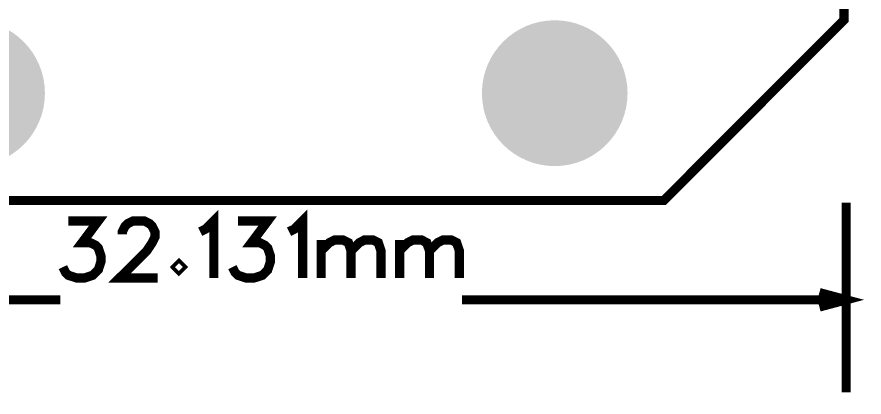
# Model space of a CAD drawing. Header units: millimetres. Extents: x -5.5 to 32.5, y -5.3 to 73.4.
# Drawn here: x 9.23 to 32.49, y -5.33 to 5.09 of the extents above; entities that cross this region are included whole.
import ezdxf

# ---------------------------------------------------------------- set-up
doc = ezdxf.new("R2010")
doc.units = ezdxf.units.MM
for name, color, linetype, true_color in [('Board Outline Layer', 7, 'Continuous', 0xff00ff), ('Document Layer', 7, 'Continuous', 0xffffff), ('Multi-Layer', 7, 'Continuous', 0xc0c0c0)]:
    doc.layers.add(name, color=color, linetype=linetype, true_color=true_color)

msp = doc.modelspace()

# ---------------------------------------------------------------- hatches: boundary and pattern name
at = {"layer": 'Multi-Layer'}
for points in [[(6, 3, 1), (10, 3, 1)], [(22, 3, 1), (26, 3, 1)]]:
    msp.add_hatch(color=256, dxfattribs=at).paths.add_polyline_path(points)

# ---------------------------------------------------------------- linework, layer by layer
at = {"layer": 'Board Outline Layer', "const_width": 0.254}
msp.add_lwpolyline([(5.15, 72.955), (26.74, 72.955), (31.947, 67.748), (31.947, 5.01), (26.994, 0.057), (5.023, 0.057), (-0.057, 5.137), (-0.057, 67.748)], close=True, dxfattribs=at)
at = {"layer": 'Document Layer', "const_width": 0.254}
for points in [[(32.004, 0), (32.004, -5.207)], [(14.265, -0.8), (14.415, -0.726), (14.638, -0.503), (14.638, -2.068)], [(16.703, -0.8), (16.853, -0.726), (17.076, -0.503), (17.076, -2.068)], [(10.645, -0.503), (11.466, -0.503), (11.019, -1.1), (11.242, -1.1), (11.392, -1.173), (11.466, -1.247), (11.539, -1.471), (11.539, -1.621), (11.466, -1.844), (11.316, -1.994), (11.092, -2.068), (10.869, -2.068), (10.645, -1.994), (10.569, -1.92), (10.495, -1.77)], [(12.126, -0.874), (12.126, -0.8), (12.2, -0.65), (12.273, -0.577), (12.423, -0.503), (12.723, -0.503), (12.87, -0.577), (12.946, -0.65), (13.02, -0.8), (13.02, -0.95), (12.946, -1.1), (12.797, -1.323), (12.05, -2.068), (13.096, -2.068)], [(15.298, -0.503), (16.119, -0.503), (15.672, -1.1), (15.895, -1.1), (16.045, -1.173), (16.119, -1.247), (16.193, -1.471), (16.193, -1.621), (16.119, -1.844), (15.969, -1.994), (15.745, -2.068), (15.522, -2.068), (15.298, -1.994), (15.225, -1.92), (15.149, -1.77)], [(17.587, -1.024), (17.587, -2.068)], [(17.587, -1.323), (17.811, -1.1), (17.96, -1.024), (18.184, -1.024), (18.334, -1.1), (18.407, -1.323), (18.407, -2.068)], [(18.407, -1.323), (18.633, -1.1), (18.781, -1.024), (19.004, -1.024), (19.154, -1.1), (19.23, -1.323), (19.23, -2.068)], [(19.741, -1.024), (19.741, -2.068)], [(19.741, -1.323), (19.964, -1.1), (20.112, -1.024), (20.338, -1.024), (20.485, -1.1), (20.561, -1.323), (20.561, -2.068)], [(20.561, -1.323), (20.785, -1.1), (20.935, -1.024), (21.158, -1.024), (21.306, -1.1), (21.382, -1.323), (21.382, -2.068)], [(-0.127, -2.667), (10.419, -2.667)], [(21.458, -2.667), (32.004, -2.667)], [(32.004, -2.667), (31.268, -2.47), (32.004, -2.667), (31.268, -2.864)]]:
    msp.add_lwpolyline(points, dxfattribs=at)
msp.add_lwpolyline([(13.68, -1.697), (13.607, -1.77), (13.68, -1.844), (13.754, -1.77)], close=True, dxfattribs=at)

doc.saveas('drawing.dxf')
